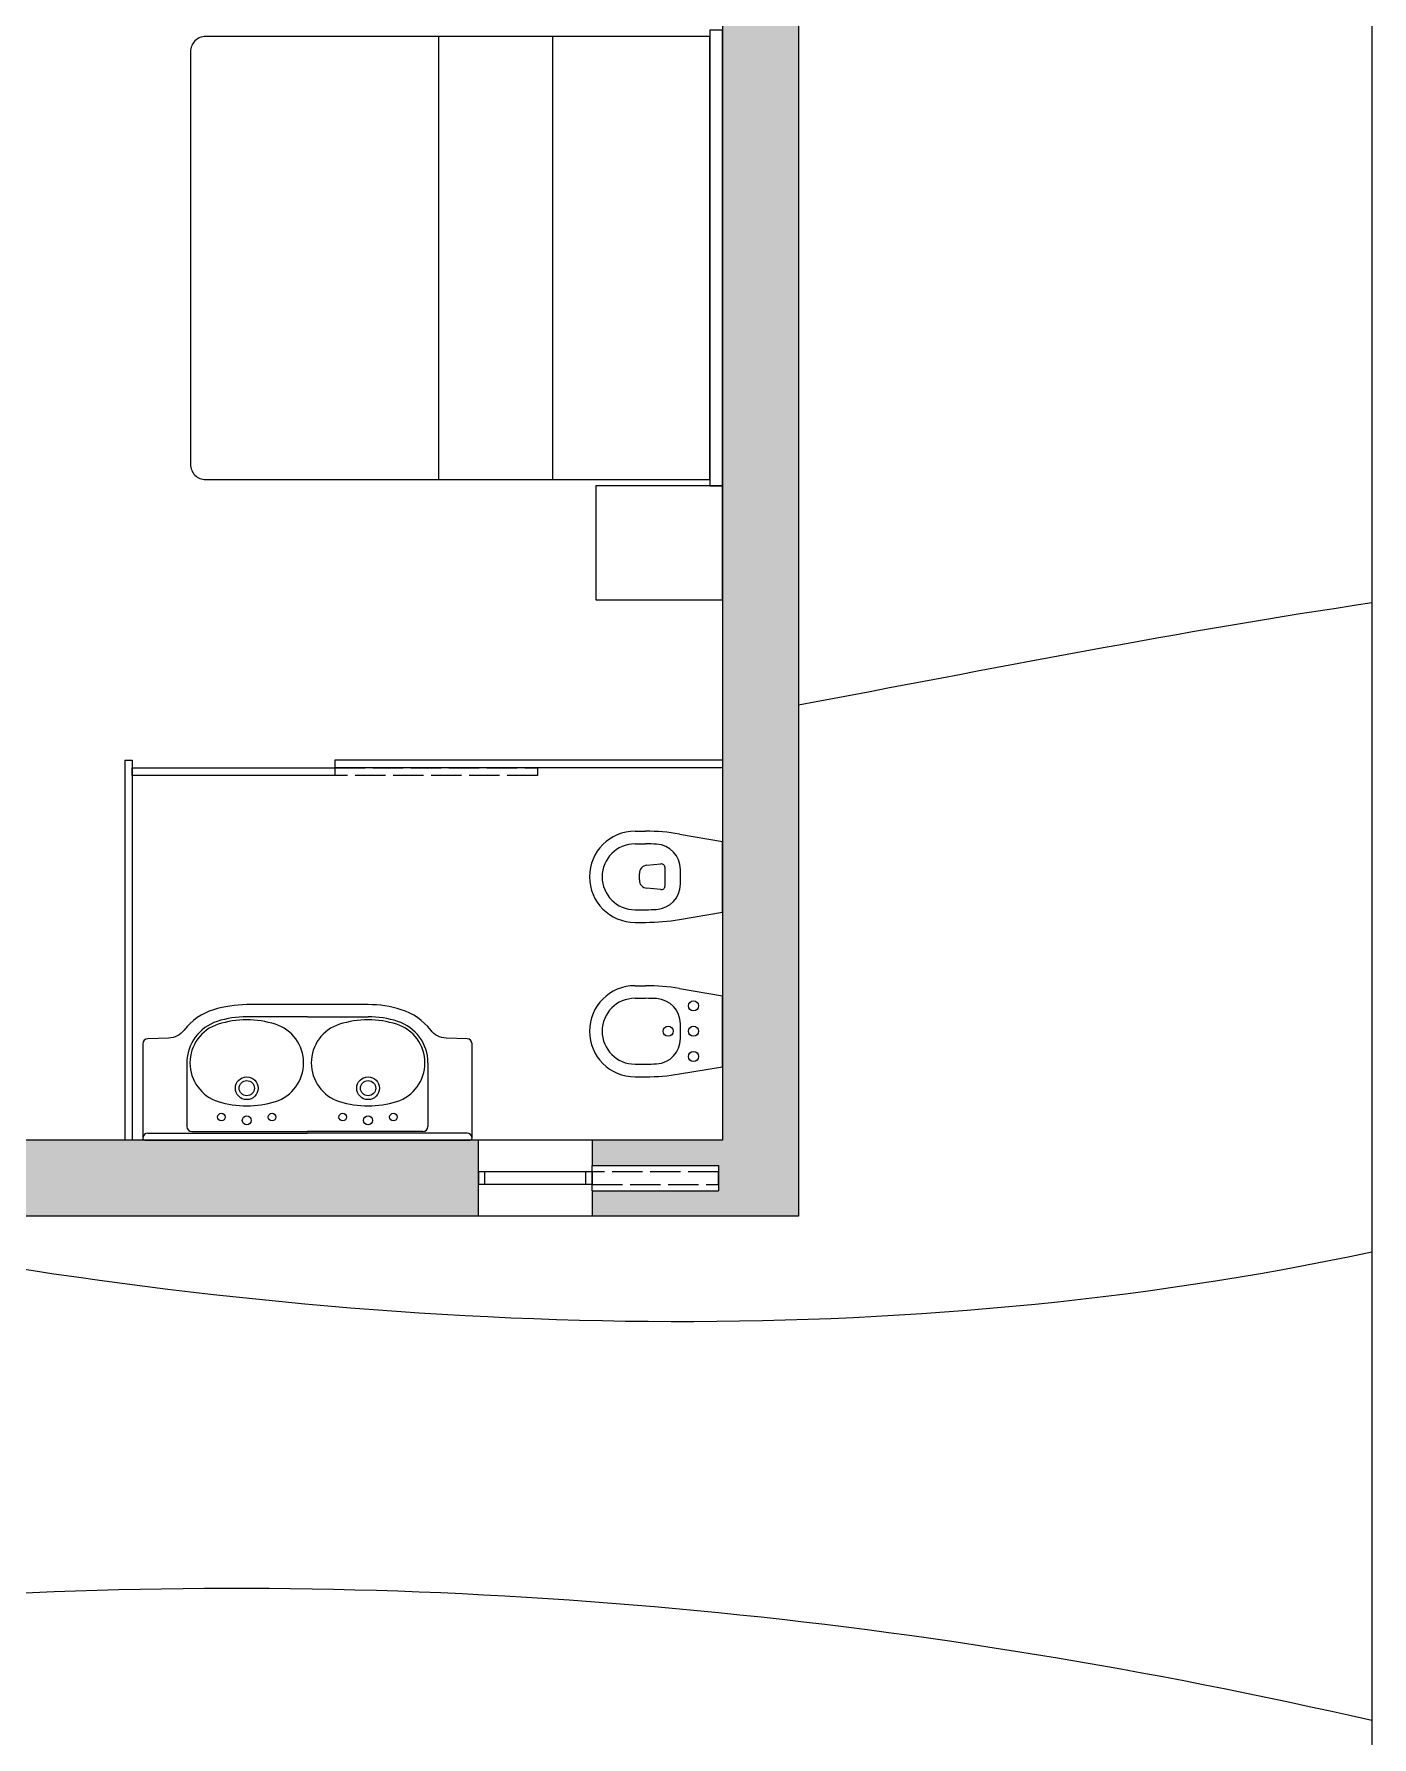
# Model space of a CAD drawing. Header units: millimetres. Extents: x 23333 to 28359, y 14545 to 18213.
# Drawn here: x 27829 to 28358, y 16637 to 17309 of the extents above; entities that cross this region are included whole.
import ezdxf

# ---------------------------------------------------------------- set-up
doc = ezdxf.new("R2010")
doc.units = ezdxf.units.MM
doc.linetypes.add('ACAD_ISO02W100', pattern=[15, 12, -3])
doc.layers.get('0').update_dxf_attribs({"lineweight": 18})
for name, color, linetype, lineweight in [('A-FURN', 9, 'Continuous', 13), ('curve di livello', 6, 'Continuous', 18), ('PROIEZIONI_finissime_fine lines', 251, 'Continuous', 5), ('vetro', 140, 'Continuous', 15), ('Wall', 7, 'Continuous', 20)]:
    doc.layers.add(name, color=color, linetype=linetype, lineweight=lineweight)

msp = doc.modelspace()

# ---------------------------------------------------------------- hatches: boundary and pattern name
at = {"true_color": 0x636466}
h = msp.add_hatch(color=251, dxfattribs=at)
h.dxf.hatch_style = 1
h.paths.add_polyline_path([(28131.23, 17419.33), (28101.23, 17419.33), (28101.23, 16872.56), (28049.79, 16872.56), (28049.79, 16862.56), (28099.7, 16862.56), (28099.7, 16852.56), (28049.79, 16852.56), (28049.79, 16842.56), (28131.23, 16842.56)])
h.paths.add_polyline_path([(28004.88, 16872.56), (27781.23, 16872.56), (27781.23, 16842.56), (28004.88, 16842.56)])

# ---------------------------------------------------------------- linework, layer by layer
msp.add_line((28357.68, 17939.23), (28357.68, 15939.23))
at = {"layer": 'A-FURN'}
for p, q in [((27989.23, 17133.44), (27989.23, 17308.44)), ((28034.23, 17133.44), (28034.23, 17308.44)), ((28101.23, 16962.56), (28101.23, 16990.56)), ((28101.23, 16901.56), (28101.23, 16929.56)), ((27937.38, 16921.26), (27913.43, 16921.26)), ((27937.38, 16921.26), (27961.33, 16921.26)), ((28101.23, 16915.56), (28101.23, 16915.56)), ((28101.23, 16915.56), (28101.23, 16915.56)), ((28101.23, 16915.56), (28101.23, 16915.56)), ((28101.23, 16915.56), (28101.23, 16915.56)), ((28101.23, 16915.56), (28101.23, 16915.56)), ((28101.23, 16915.56), (28101.23, 16915.56)), ((28101.23, 16915.56), (28101.23, 16915.56)), ((28101.23, 16915.56), (28101.23, 16915.56)), ((28101.23, 16915.56), (28101.23, 16915.56)), ((28101.23, 16915.56), (28101.23, 16915.56)), ((28101.23, 16915.56), (28101.23, 16915.56)), ((28101.23, 16915.56), (28101.23, 16915.56)), ((28101.23, 16915.56), (28101.23, 16915.56)), ((28101.23, 16915.56), (28101.23, 16915.56)), ((28101.23, 16915.56), (28101.23, 16915.56)), ((28101.23, 16915.56), (28101.23, 16915.56)), ((28101.23, 16915.56), (28101.23, 16915.56)), ((28101.23, 16915.56), (28101.23, 16915.56)), ((28101.23, 16915.56), (28101.23, 16915.56)), ((28101.23, 16915.56), (28101.23, 16915.56)), ((28101.23, 16915.56), (28101.23, 16915.56)), ((28101.23, 16915.56), (28101.23, 16915.56)), ((28101.23, 16915.56), (28101.23, 16915.56)), ((28101.23, 16915.56), (28101.23, 16915.56)), ((28101.23, 16915.56), (28101.23, 16915.56)), ((28101.23, 16915.56), (28101.23, 16915.56)), ((28101.23, 16915.56), (28101.23, 16915.56)), ((28101.23, 16915.56), (28101.23, 16915.56)), ((28101.23, 16915.56), (28101.23, 16915.56)), ((28101.23, 16915.56), (28101.23, 16915.56)), ((28101.23, 16915.56), (28101.23, 16915.56)), ((28101.23, 16915.56), (28101.23, 16915.56)), ((28101.23, 16915.56), (28101.23, 16915.56)), ((28101.23, 16915.56), (28101.23, 16915.56)), ((28101.23, 16915.56), (28101.23, 16915.56)), ((28101.23, 16915.56), (28101.23, 16915.56)), ((28101.23, 16915.56), (28101.23, 16915.56)), ((28101.23, 16915.56), (28101.23, 16915.56)), ((28101.23, 16915.56), (28101.23, 16915.56)), ((28101.23, 16915.56), (28101.23, 16915.56)), ((28101.23, 16915.56), (28101.23, 16915.56)), ((28101.23, 16915.56), (28101.23, 16915.56)), ((28101.23, 16915.56), (28101.23, 16915.56)), ((28101.23, 16915.56), (28101.23, 16915.56)), ((28101.23, 16915.56), (28101.23, 16915.56)), ((28101.23, 16915.56), (28101.23, 16915.56)), ((28101.23, 16915.56), (28101.23, 16915.56)), ((28101.23, 16915.56), (28101.23, 16915.56)), ((28101.23, 16915.56), (28101.23, 16915.56)), ((28101.23, 16915.56), (28101.23, 16915.56)), ((28101.23, 16915.56), (28101.23, 16915.56)), ((27889.78, 16903.06), (27889.78, 16877.96)), ((27984.98, 16903.06), (27984.98, 16877.96)), ((27874.36, 16875.26), (27937.38, 16875.26)), ((27891.78, 16875.96), (27937.38, 16875.96)), ((27982.98, 16875.96), (27937.38, 16875.96)), ((28000.4, 16875.26), (27937.38, 16875.26))]:
    msp.add_line(p, q, dxfattribs=at)
at = {"layer": 'A-FURN', "ltscale": 15}
for p, q in [((28066.73, 16994.56), (28070.9, 16994.56)), ((28066.73, 16989.56), (28070.9, 16989.56)), ((28084.26, 16993.44), (28101.23, 16990.56)), ((28071.43, 16981.1), (28076.93, 16981.64)), ((28068.45, 16975.31), (28068.45, 16977.82)), ((28078.58, 16972.98), (28078.58, 16980.15)), ((28084.67, 16973.67), (28084.67, 16979.45)), ((28076.93, 16971.49), (28071.43, 16972.03)), ((28066.73, 16963.56), (28070.9, 16963.56)), ((28084.26, 16959.69), (28101.23, 16962.56)), ((28066.73, 16958.56), (28070.9, 16958.56)), ((28066.73, 16933.56), (28070.9, 16933.56)), ((28066.73, 16928.56), (28070.9, 16928.56)), ((28084.26, 16932.44), (28101.23, 16929.56)), ((28084.67, 16912.67), (28084.67, 16918.45)), ((28066.73, 16902.56), (28070.9, 16902.56)), ((28084.26, 16898.69), (28101.23, 16901.56)), ((28066.73, 16897.56), (28070.9, 16897.56))]:
    msp.add_line(p, q, dxfattribs=at)
at = {"layer": 'A-FURN'}
for points in [[(28096.23, 17308.44), (27897.23, 17308.44, 0.414214), (27891.23, 17302.44), (27891.23, 17139.44, 0.414214), (27897.23, 17133.44), (28096.23, 17133.44)], [(27873.18, 16872.56), (28001.58, 16872.56, 0.414214), (28002.38, 16873.36), (28002.38, 16910.62, 0.405456), (28000.44, 16912.62), (27992.17, 16912.87, -0.225239), (27986.06, 16916, 0.157017), (27974.44, 16924.03, 0.086354), (27961.33, 16926.06), (27937.38, 16926.06), (27913.43, 16926.06, 0.071548), (27900.32, 16924.03, 0.157017), (27888.7, 16916, -0.225239), (27882.59, 16912.87), (27874.32, 16912.62, 0.405456), (27872.38, 16910.62), (27872.38, 16873.36, 0.414214)]]:
    msp.add_lwpolyline(points, format="xyb", close=True, dxfattribs=at)
msp.add_lwpolyline([(28096.23, 17130.94), (28101.23, 17130.94), (28101.23, 17310.94), (28096.23, 17310.94)], close=True, dxfattribs=at)
msp.add_lwpolyline([(28051.23, 17130.94), (28051.23, 17085.94), (28101.23, 17085.94), (28101.23, 17130.94), (28051.23, 17130.94)], dxfattribs=at)
at = {"layer": 'A-FURN', "ltscale": 15}
for centre in [(28089.82, 16925.56), (28079.82, 16915.56), (28089.82, 16915.56), (28089.82, 16905.56)]:
    msp.add_circle(centre, 2, dxfattribs=at)
at = {"layer": 'A-FURN'}
for centre, radius in [((27913.43, 16893.06), 4.5), ((27913.43, 16893.06), 3), ((27961.33, 16893.06), 4.5), ((27961.33, 16893.06), 3), ((27903.43, 16881.66), 1.5), ((27913.43, 16880.36), 1.75), ((27923.43, 16881.66), 1.5), ((27951.33, 16881.66), 1.5), ((27961.33, 16880.36), 1.75), ((27971.33, 16881.66), 1.5)]:
    msp.add_circle(centre, radius, dxfattribs=at)
at = {"layer": 'A-FURN', "ltscale": 15}
for centre, radius, start, end in [((28066.73, 16976.56), 18, 90, 270), ((28073.23, 16974.56), 20, 90, 90), ((28066.73, 16976.56), 13, 90, 270), ((28070.9, 16914.56), 80, 80.38235, 90), ((28070.9, 16914.56), 75, 86.66661, 90), ((28074.67, 16979.45), 10, 0, 86.66661), ((28077.08, 16980.15), 1.5, 0, 95.63797), ((28071.75, 16977.82), 3.3, 95.63797, 180), ((28071.75, 16975.31), 3.3, 180, 264.36203), ((28074.67, 16973.67), 10, 273.33339, 0), ((28077.08, 16972.98), 1.5, 264.36203, 0), ((28070.9, 17038.56), 75, 270, 273.33339), ((28070.9, 17038.56), 80, 270, 279.61765), ((28066.73, 16915.56), 18, 90, 270), ((28066.73, 16915.56), 13, 90, 270), ((28070.9, 16853.56), 80, 80.38235, 90), ((28070.9, 16853.56), 75, 86.66661, 90), ((28074.67, 16918.45), 10, 0, 86.66661), ((28074.67, 16912.67), 10, 273.33339, 0), ((28070.9, 16977.56), 75, 270, 273.33339), ((28070.9, 16977.56), 80, 270, 279.61765)]:
    msp.add_arc(centre, radius, start, end, dxfattribs=at)
at = {"layer": 'A-FURN'}
for centre, radius, start, end in [((28073.23, 16913.56), 20, 90, 90), ((27913.43, 16882.76), 38.5, 90, 107.6258), ((27961.33, 16882.76), 38.5, 72.3742, 90), ((27906.98, 16903.06), 17.2, 107.6258, 180), ((27906.98, 16903.06), 16, 107.6258, 252.3742), ((27913.43, 16882.76), 37.3, 72.3742, 107.6258), ((27919.88, 16903.06), 16, 287.6258, 72.3742), ((27954.88, 16903.06), 16, 107.6258, 252.3742), ((27961.33, 16882.76), 37.3, 72.3742, 107.6258), ((27967.78, 16903.06), 16, 287.6258, 72.3742), ((27967.78, 16903.06), 17.2, 0, 72.3742), ((28101.23, 16915.56), 0.00003, 297.46583, 0), ((28101.23, 16915.56), 0.00003, 180, 297.46583), ((28101.23, 16915.56), 0.00003, 117.46583, 180), ((28101.23, 16915.56), 0.00003, 0, 117.46583), ((28101.23, 16915.56), 0.00003, 0, 117.46583), ((28101.23, 16915.56), 0.00001, 117.46583, 180), ((28101.23, 16915.56), 0.00001, 0, 117.46583), ((28101.23, 16915.56), 0.00001, 297.46583, 0), ((28101.23, 16915.56), 0.00001, 180, 297.46583), ((28101.23, 16915.56), 0.00001, 0, 117.46583), ((28101.23, 16915.56), 0.00001, 117.46583, 180), ((28101.23, 16915.56), 0.00001, 0, 117.46583), ((28101.23, 16915.56), 0.00001, 117.46583, 180), ((28101.23, 16915.56), 0.00001, 0, 117.46583), ((28101.23, 16915.56), 0.00001, 297.46583, 0), ((28101.23, 16915.56), 0.00001, 297.46583, 0), ((28101.23, 16915.56), 0.00001, 297.46583, 0), ((28101.23, 16915.56), 0.00001, 180, 297.46583), ((28101.23, 16915.56), 0.00001, 297.46583, 0), ((28101.23, 16915.56), 0.00001, 180, 297.46583), ((28101.23, 16915.56), 0.00001, 180, 270), ((28101.23, 16915.56), 0.00001, 180, 270), ((28101.23, 16915.56), 0.00001, 270, 0), ((28101.23, 16915.56), 0.00001, 0, 90), ((28101.23, 16915.56), 0.00001, 90, 180), ((28101.23, 16915.56), 0.00001, 180, 270), ((28101.23, 16915.56), 0.00001, 270, 0), ((28101.23, 16915.56), 0.00001, 90, 180), ((28101.23, 16915.56), 0.00001, 0, 90), ((28101.23, 16915.56), 0.00001, 270, 0), ((28101.23, 16915.56), 0.00001, 0, 90), ((28101.23, 16915.56), 0.00001, 90, 180), ((28101.23, 16915.56), 0.00001, 180, 270), ((28101.23, 16915.56), 0.00001, 270, 0), ((28101.23, 16915.56), 0.00001, 180, 270), ((28101.23, 16915.56), 0.00001, 90, 180), ((28101.23, 16915.56), 0.00001, 0, 90), ((28101.23, 16915.56), 0.00001, 270, 0), ((27913.43, 16923.37), 37.3, 252.3742, 287.6258), ((27961.33, 16923.37), 37.3, 252.3742, 287.6258), ((27874.36, 16873.26), 2, 90.00002, 172.53801), ((27891.78, 16877.96), 2, 180, 270), ((27982.98, 16877.96), 2, 270, 0), ((28000.4, 16873.26), 2, 7.46199, 89.99998)]:
    msp.add_arc(centre, radius, start, end, dxfattribs=at)
at = {"layer": 'curve di livello'}
msp.add_open_spline([(28131.23, 17044.47), (28206.69, 17058.58), (28282.15, 17073.7), (28357.68, 17084.83)], degree=3, dxfattribs=at)
for points, knots in [([(27781.23, 16828.86), (27781.99, 16828.73), (27973.4, 16795.2), (28170.5, 16788.56), (28357.68, 16828.46)], [1440.619799, 1440.619799, 1440.619799, 1440.619799, 1442.919983, 2017.077223, 2017.077223, 2017.077223, 2017.077223]), ([(27781.23, 16691.34), (27794.26, 16692.2), (27988.79, 16703.44), (28182.32, 16683.7), (28357.64, 16643.42), (28357.64, 16643.42), (28357.64, 16643.42), (28357.64, 16643.42), (28357.65, 16643.42), (28357.67, 16643.42), (28357.68, 16643.41)], [1437.518464, 1437.518464, 1437.518464, 1437.518464, 1476.268274, 2015.917714, 2015.917714, 2015.917714, 2015.918177, 2015.918177, 2015.918177, 2015.958032, 2015.958032, 2015.958032, 2015.958032])]:
    msp.add_open_spline(points, degree=3, knots=knots, dxfattribs=at)
at = {"layer": 'PROIEZIONI_finissime_fine lines'}
for p, q in [((28049.79, 16872.56), (28004.88, 16872.56)), ((28049.79, 16852.56), (28049.79, 16862.56)), ((28049.79, 16842.56), (28004.88, 16842.56))]:
    msp.add_line(p, q, dxfattribs=at)
at = {"layer": 'vetro'}
for p, q in [((27865.23, 17022.56), (27865.23, 17019.56)), ((27865.23, 17022.56), (27868.23, 17022.56)), ((27868.23, 17022.56), (27868.23, 16872.56)), ((28101.23, 17022.56), (27948.23, 17022.56)), ((27948.23, 17022.56), (27948.23, 17016.56)), ((27865.23, 17019.56), (27865.23, 16872.56)), ((27868.23, 17019.56), (27948.23, 17019.56)), ((27868.23, 17016.56), (27868.23, 17019.56)), ((27948.23, 17016.56), (27868.23, 17016.56)), ((28101.23, 17019.56), (27948.23, 17019.56)), ((28049.79, 16860.06), (28004.88, 16860.06)), ((28004.88, 16860.06), (28004.88, 16855.06)), ((28049.79, 16855.06), (28004.88, 16855.06)), ((28007.38, 16855.06), (28007.38, 16860.06)), ((28047.29, 16855.06), (28047.29, 16860.06))]:
    msp.add_line(p, q, dxfattribs=at)
at = {"layer": 'vetro', "linetype": 'ACAD_ISO02W100'}
for p, q in [((27948.23, 17019.56), (28028.23, 17019.56)), ((28028.23, 17016.56), (27948.23, 17016.56)), ((28028.23, 17019.56), (28028.23, 17016.56)), ((28099.7, 16860.06), (28049.79, 16860.06)), ((28049.79, 16860.06), (28049.79, 16855.06)), ((28049.79, 16855.06), (28099.7, 16855.06)), ((28099.7, 16855.06), (28099.7, 16860.06))]:
    msp.add_line(p, q, dxfattribs=at)
at = {"layer": 'Wall'}
for p, q in [((28101.23, 17419.33), (28101.23, 16872.56)), ((28131.23, 17419.33), (28131.23, 16842.56)), ((28101.23, 16872.56), (27781.23, 16872.56)), ((28101.23, 16872.56), (27781.23, 16872.56)), ((28004.88, 16842.56), (28004.88, 16872.56)), ((28049.79, 16872.56), (28049.79, 16862.56)), ((28049.79, 16862.56), (28099.7, 16862.56)), ((28099.7, 16862.56), (28099.7, 16852.56)), ((28049.79, 16852.56), (28099.7, 16852.56)), ((28049.79, 16852.56), (28049.79, 16842.56)), ((28131.23, 16842.56), (27781.23, 16842.56))]:
    msp.add_line(p, q, dxfattribs=at)

doc.saveas('drawing.dxf')
